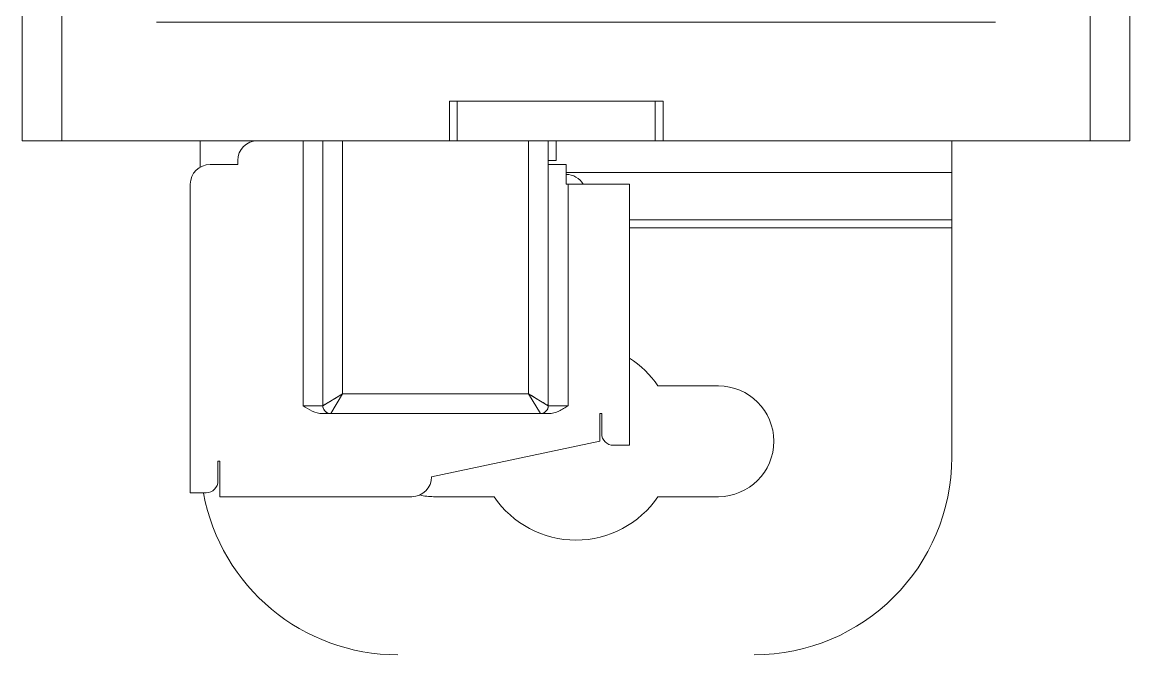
# Model space of a CAD drawing. Header units: millimetres. Extents: x 0 to 900, y 0 to 297.
# Drawn here: x 706.251 to 709.751, y 136.43 to 138.43 of the extents above; entities that cross this region are included whole.
import ezdxf

# ---------------------------------------------------------------- set-up
doc = ezdxf.new("R2010")
doc.units = ezdxf.units.MM

# ---------------------------------------------------------------- blocks, each defined once
blk = doc.blocks.new('DVS-005R00')
at = {"color": 7, "linetype": 'Continuous', "lineweight": 0}
for p, q in [((0, 0), (0, 115)), ((1, 115), (1, 0)), ((27, 0), (27, 115)), ((28, 115), (28, 0)), ((24.6, 3), (3.4, 3)), ((11, 1), (10.8, 1)), ((10.8, 1), (10.8, 0)), ((16, 1), (11, 1)), ((11, 1), (16, 1)), ((11, 1), (11, 0)), ((16.2, 1), (16, 1)), ((16, 1), (16, 0)), ((16.2, 1), (16.2, 0)), ((0, 0), (1, 0)), ((10.8, 0), (1, 0)), ((4.5, -0.667), (4.5, 0)), ((7.1, -6.7), (7.1, 0)), ((7.6, -6.7), (7.6, 0)), ((8.1, 0), (8.1, -6.4)), ((10.8, 0), (11, 0)), ((11, 0), (16, 0)), ((12.8, -6.4), (12.8, 0)), ((13.3, 0), (13.3, -6.7)), ((13.5, 0), (13.5, -0.5)), ((16, 0), (16.2, 0)), ((27, 0), (16.2, 0)), ((23.5, 0), (23.5, -0.8)), ((27, 0), (28, 0)), ((5.45, -0.6), (5.45, -0.5)), ((13.3, -0.5), (13.5, -0.5)), ((4.75, -0.6), (5.45, -0.6)), ((13.75, -0.6), (13.3, -0.6)), ((13.75, -0.6), (13.75, -1.1)), ((13.75, -0.8), (23.5, -0.8)), ((23.5, -0.958), (23.5, -0.8)), ((4.25, -8.9), (4.25, -1.1)), ((13.8, -1.1), (13.75, -1.1)), ((15.35, -1.1), (13.8, -1.1)), ((13.8, -1.1), (13.8, -6.7)), ((15.35, -1.1), (15.35, -7.7)), ((23.5, -2), (23.5, -0.958)), ((23.5, -2), (15.35, -2)), ((23.5, -2.2), (15.35, -2.2)), ((23.5, -2.2), (23.5, -2)), ((23.5, -2.2), (23.5, -8)), ((8.1, -6.4), (7.6, -6.7)), ((7.8, -6.9), (8.1, -6.4)), ((8.1, -6.4), (12.8, -6.4)), ((12.8, -6.4), (13.1, -6.9)), ((13.3, -6.7), (12.8, -6.4)), ((16.071, -6.2), (17.6, -6.2)), ((7.1, -6.7), (7.454, -6.7)), ((7.454, -6.7), (7.6, -6.7)), ((13.3, -6.7), (13.8, -6.7)), ((7.59, -6.9), (7.8, -6.9)), ((13.1, -6.9), (7.8, -6.9)), ((13.1, -6.9), (13.31, -6.9)), ((14.65, -6.9), (14.6, -6.9)), ((14.6, -6.9), (14.6, -7.597)), ((14.65, -7.4), (14.65, -6.9)), ((14.6, -7.597), (10.35, -8.5)), ((15.35, -7.7), (14.95, -7.7)), ((5, -8.1), (4.95, -8.1)), ((4.95, -8.1), (4.95, -8.6)), ((5, -9), (5, -8.1)), ((4.65, -8.9), (4.25, -8.9)), ((9.85, -9), (5, -9)), ((11.929, -9), (10.4, -9)), ((17.6, -9), (16.071, -9))]:
    blk.add_line(p, q, dxfattribs=at)
for points in [[(8.1, -6.4), (8.028, -6.443), (7.96, -6.484), (7.895, -6.523), (7.836, -6.559), (7.782, -6.591), (7.734, -6.619), (7.693, -6.644), (7.659, -6.664), (7.633, -6.68), (7.614, -6.691), (7.604, -6.698), (7.6, -6.7)], [(13.3, -6.7), (13.297, -6.698), (13.286, -6.691), (13.267, -6.68), (13.241, -6.665), (13.207, -6.644), (13.166, -6.62), (13.118, -6.591), (13.064, -6.558), (13.004, -6.523), (12.94, -6.484), (12.871, -6.443), (12.8, -6.4)]]:
    blk.add_lwpolyline(points, dxfattribs=at)
for centre, radius, start, end in [((5.95, -0.5), 0.5, 90, 180), ((4.75, -1.1), 0.5, 90, 180), ((13.75, -1.35), 0.5, 30, 90), ((14, -7.6), 2.5, 34.0558, 57.2805), ((17.6, -7.6), 1.4, 270, 90), ((7.8, -6.7), 0.2, 180, 189.1884), ((7.8, -6.7), 0.2, 180, 270), ((13.1, -6.7), 0.2, 270, 0), ((13.1, -6.7), 0.2, 350.9796, 0), ((7.8, -6.7), 0.2, 189.1884, 260.9782), ((7.8, -6.7), 0.2, 260.9782, 270), ((13.1, -6.7), 0.2, 270, 279.1901), ((13.1, -6.7), 0.2, 279.1901, 350.9796), ((14.95, -7.4), 0.3, 180, 270), ((18.5, -8), 5, 270, 0), ((4.65, -8.6), 0.3, 270, 0), ((9.85, -8.5), 0.5, 270, 0), ((9.5, -8), 5, 190.3775, 190.4867), ((9.5, -8), 5, 190.4867, 270), ((10.4, -7.6), 1.4, 255.6909, 270), ((14, -7.6), 2.5, 214.0558, 325.9442)]:
    blk.add_arc(centre, radius, start, end, dxfattribs=at)
for points, knots in [([(7.1, -6.7), (7.175, -6.748), (7.325, -6.843), (7.501, -6.9), (7.59, -6.9)], [0, 0, 0, 0, 0.501692, 1, 1, 1, 1]), ([(13.31, -6.9), (13.399, -6.9), (13.531, -6.857), (13.687, -6.772), (13.762, -6.724), (13.8, -6.7)], [0, 0, 0, 0, 0.498424, 0.749216, 1, 1, 1, 1])]:
    blk.add_open_spline(points, degree=3, knots=knots, dxfattribs=at)

msp = doc.modelspace()

# ---------------------------------------------------------------- block references
at = {"xscale": 0.125, "yscale": 0.125, "zscale": 0.125}
msp.add_blockref('DVS-005R00', (706.2510115, 138.05542821), dxfattribs=at)

doc.saveas('drawing.dxf')
